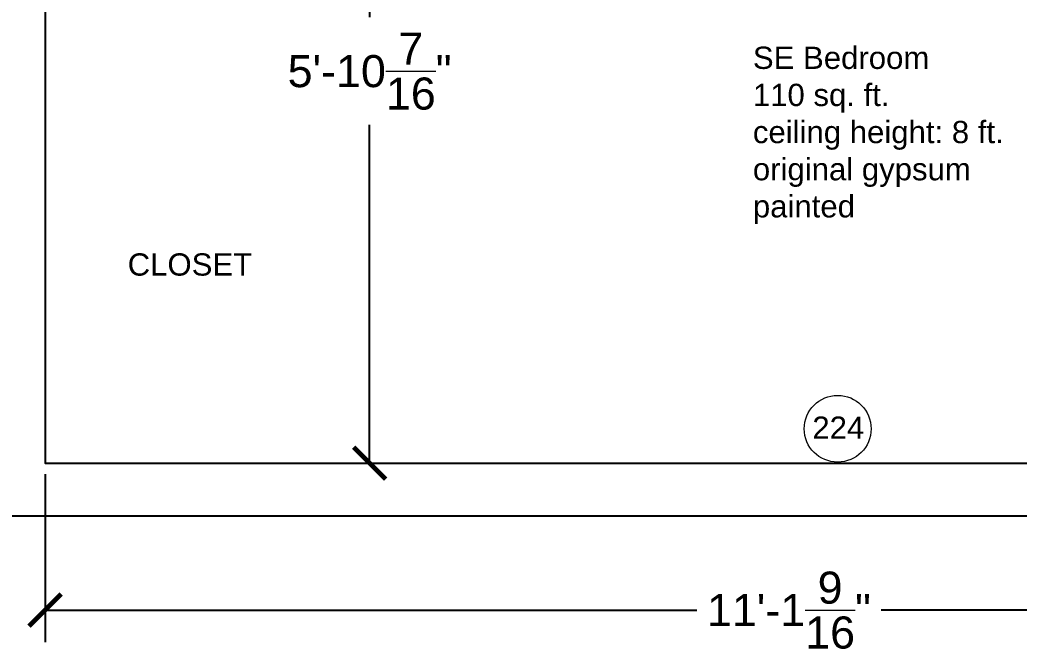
# Model space of a CAD drawing. Header units: inches. Extents: x 6 to 388, y 74 to 528.
# Drawn here: x 215.8 to 305.5, y 74.1 to 130.6 of the extents above; entities that cross this region are included whole.
import ezdxf

# ---------------------------------------------------------------- set-up
doc = ezdxf.new("R2010")
doc.units = ezdxf.units.IN
doc.header["$MEASUREMENT"] = 0
doc.layers.get('0').update_dxf_attribs({"lineweight": 9})
for name, color, linetype, lineweight in [('A201-Dimensions', 7, 'Continuous', 9), ('A201-Floorplan-2nd-floor', 7, 'Continuous', 9), ('A201-RCP', 7, 'Continuous', 9), ('A201-Text', 7, 'Continuous', 9)]:
    doc.layers.add(name, color=color, linetype=linetype, lineweight=lineweight)
doc.styles.add('Annotative', font='Arial.ttf')
doc.dimstyles.new('Annotative', dxfattribs={"dimtxt": 0.18, "dimasz": 0.18, "dimexe": 0.18, "dimexo": 0.0625, "dimgap": 0.09, "dimtad": 0, "dimtih": 1, "dimtoh": 1, "dimdec": 4, "dimzin": 0, "dimdsep": 46, "dimlunit": 4, "dimtxsty": 'Annotative', "dimblk": 'ARCHTICK', "dimblk1": 'ARCHTICK', "dimblk2": 'ARCHTICK', "dimcen": 0.09, "dimadec": 0, "dimazin": 0, "dimtfac": 1, "dimtdec": 4, "dimtofl": 0, "dimtmove": 0, "dimatfit": 3, "dimldrblk": 'ARCHTICK', "dimfxl": 1, "dimtolj": 1, "dimtzin": 0, "dimarcsym": 0})

# ---------------------------------------------------------------- blocks, each defined once
blk = doc.blocks.new('_ArchTick')
at = {"color": 0, "linetype": 'ByBlock', "lineweight": 30, "const_width": 0.15}
blk.add_lwpolyline([(-0.5, -0.5), (0.5, 0.5)], dxfattribs=at)
blk = doc.blocks.new('*D602')
at = {"layer": 'A201-Dimensions', "color": 0, "lineweight": -2, "transparency": 16777216}
for p, q in [((219.009, 161.251), (250.03, 161.251)), ((247.15, 161.251), (247.15, 130.875)), ((247.15, 90.826), (247.15, 121.202)), ((219.009, 90.826), (250.03, 90.826))]:
    blk.add_line(p, q, dxfattribs=at)
at = {"layer": 'A201-Dimensions', "color": 0, "lineweight": -2, "transparency": 16777216, "xscale": 2.88, "yscale": 2.88, "zscale": 2.88}
for p, rotation in [((247.15, 161.251), 90), ((247.15, 90.826), 270)]:
    blk.add_blockref('_ArchTick', p, dxfattribs=dict(at, rotation=rotation))
at = {"layer": 'A201-Dimensions', "color": 0, "lineweight": 5, "transparency": 16777216, "insert": (247.15, 126.038), "char_height": 2.88, "attachment_point": 5, "style": 'Annotative'}
blk.add_mtext('\\A1;5\'-10{\\H1x;\\S7/16;}"', dxfattribs=at)
blk = doc.blocks.new('*D671')
at = {"layer": 'A201-Dimensions', "color": 0, "lineweight": -2, "transparency": 16777216}
for p, q in [((218.009, 89.826), (218.009, 74.753)), ((351.572, 89.826), (351.572, 74.753)), ((218.009, 77.633), (276.517, 77.633)), ((351.572, 77.633), (293.064, 77.633))]:
    blk.add_line(p, q, dxfattribs=at)
at = {"layer": 'A201-Dimensions', "color": 0, "lineweight": -2, "transparency": 16777216, "xscale": 2.88, "yscale": 2.88, "zscale": 2.88, "rotation": 180}
blk.add_blockref('_ArchTick', (218.009, 77.633), dxfattribs=at)
at = {"layer": 'A201-Dimensions', "color": 0, "lineweight": -2, "transparency": 16777216, "xscale": 2.88, "yscale": 2.88, "zscale": 2.88}
blk.add_blockref('_ArchTick', (351.572, 77.633), dxfattribs=at)
at = {"layer": 'A201-Dimensions', "color": 0, "lineweight": 5, "transparency": 16777216, "insert": (284.791, 77.633), "char_height": 2.88, "attachment_point": 5, "style": 'Annotative'}
blk.add_mtext('\\A1;11\'-1{\\H1x;\\S9/16;}"', dxfattribs=at)

msp = doc.modelspace()

# ---------------------------------------------------------------- linework, layer by layer
at = {"layer": 'A201-Floorplan-2nd-floor', "lineweight": -3}
msp.add_line((356.32196, 86.07563), (204.63446, 86.07563), dxfattribs=at)
msp.add_lwpolyline([(247.25946, 181.5359), (247.25946, 161.25085), (218.00946, 161.25085), (218.00946, 90.82563), (351.57196, 90.82563), (351.57196, 136.70063)], dxfattribs=at)
at = {"layer": 'A201-RCP', "color": 3, "lineweight": 5}
msp.add_lwpolyline([(218.00946, 90.82563), (218.00946, 161.25085), (247.25946, 161.25085), (247.25946, 223.2234), (351.57196, 223.2234), (351.57196, 90.82563)], close=True, dxfattribs=at)
at = {"layer": 'A201-RCP', "lineweight": 5}
msp.add_circle((289.16728, 93.91766), 3, dxfattribs=at)

# ---------------------------------------------------------------- texts
at = {"layer": 'A201-RCP', "lineweight": 5, "char_height": 2, "attachment_point": 1, "style": 'Annotative'}
for s, insert, width in [('SE Bedroom\\P110 sq. ft.\\Pceiling height: 8 ft.\\Poriginal gypsum\\Ppainted', (281.55375, 128.2354), 38.044703), ('224', (286.89184, 95.01599), 5.4579543)]:
    msp.add_mtext(s, dxfattribs=dict(at, insert=insert, width=width))
at = {"layer": 'A201-Text', "lineweight": 5, "insert": (225.42817, 109.67224), "char_height": 2, "width": 20.7375407, "attachment_point": 1, "style": 'Annotative'}
msp.add_mtext('CLOSET', dxfattribs=at)

# ---------------------------------------------------------------- dimensions: what is measured, and where the dimension line sits
at = {"layer": 'A201-Dimensions', "lineweight": 5}
dim = msp.add_linear_dim(base=(247.14961, 90.82563), p1=(218.00946, 161.25085), p2=(218.00946, 90.82563), angle=90, dimstyle='Annotative', dxfattribs=at)
dim.commit()
dim.dimension.update_dxf_attribs({"geometry": '*D602', "text_midpoint": (247.14961, 126.03824)})
dim = msp.add_linear_dim(base=(218.00946, 77.633), p1=(351.57196, 90.82563), p2=(218.00946, 90.82563), dimstyle='Annotative', dxfattribs=at)
dim.commit()
dim.dimension.update_dxf_attribs({"geometry": '*D671', "text_midpoint": (284.79071, 77.633)})

doc.saveas('drawing.dxf')
